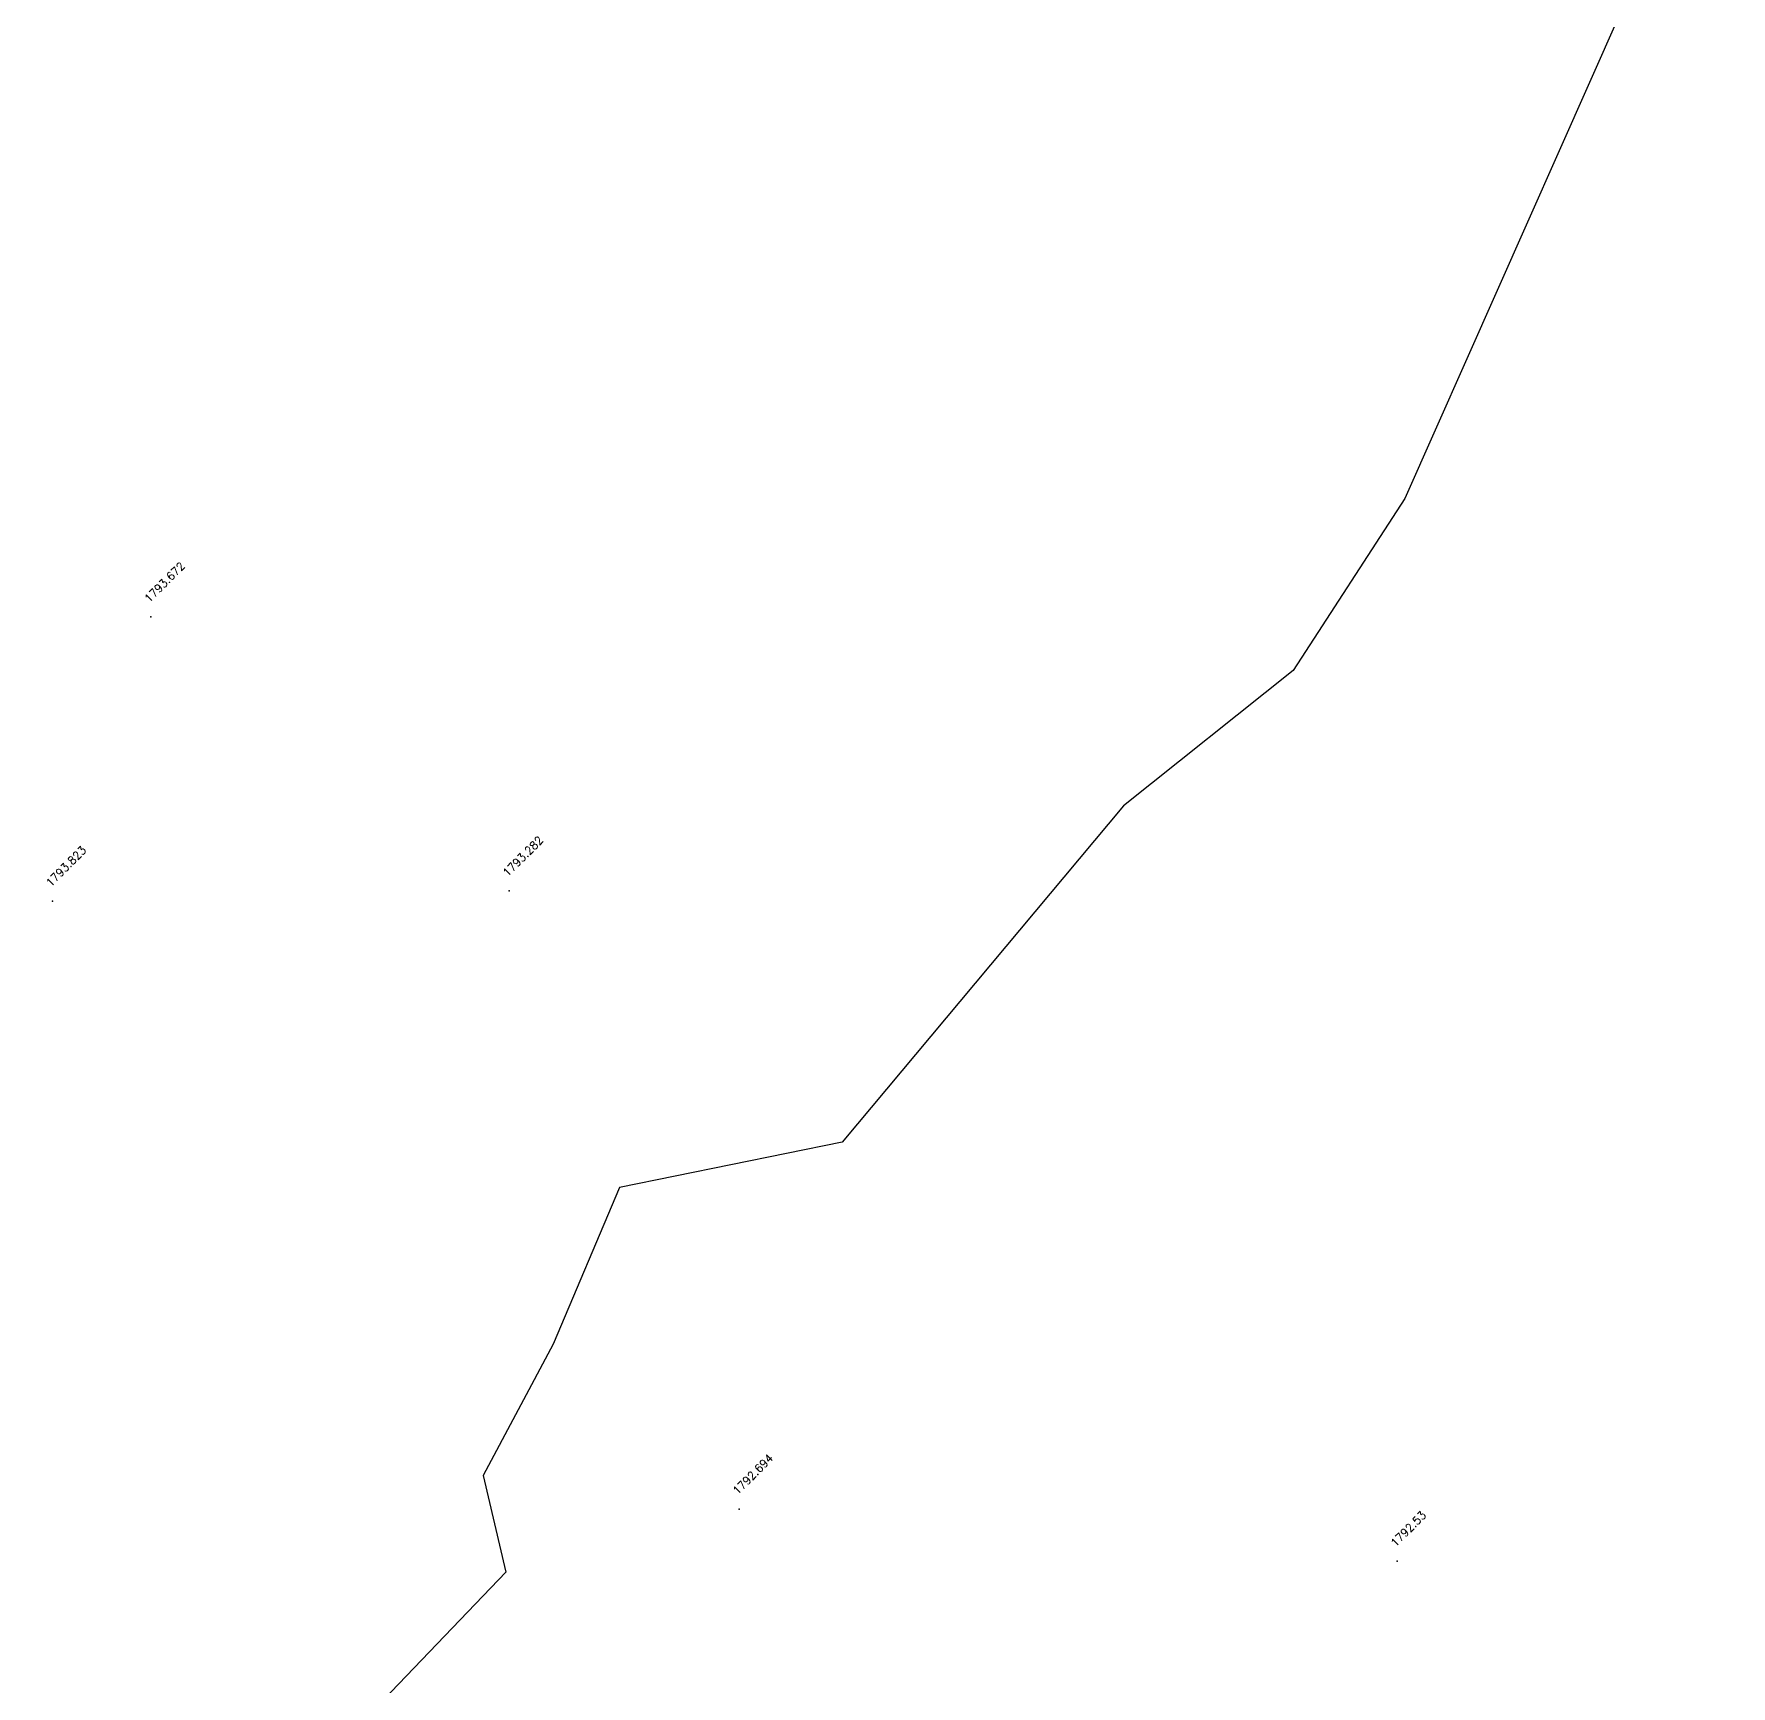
# Model space of a CAD drawing. Header units: inches. Extents: x 9956484 to 9957113, y 272553 to 273016.
# Drawn here: x 9956968.9 to 9957022, y 272653.8 to 272705.4 of the extents above; entities that cross this region are included whole.
import ezdxf
from ezdxf.enums import TextEntityAlignment as Align

# ---------------------------------------------------------------- set-up
doc = ezdxf.new("R2010")
doc.units = ezdxf.units.IN
doc.header["$MEASUREMENT"] = 0
for name, color, linetype in [('Contour', 4, 'Continuous'), ('Points', 7, 'Continuous'), ('Points-ELV', 6, 'Continuous'), ('Points-NUM', 4, 'Continuous'), ('Points-TXT', 3, 'Continuous')]:
    doc.layers.add(name, color=color, linetype=linetype)
doc.styles.add('romans', font='romans.shx')

# ---------------------------------------------------------------- blocks, each defined once
blk = doc.blocks.new('POINTS')
at = {"layer": 'Points'}
blk.add_line((0, 0), (0, 0), dxfattribs=at)
blk.add_point((0, 0), dxfattribs=at)
at = {"layer": 'Points-ELV', "style": 'romans'}
blk.add_attdef('ELEV', text='', height=1, rotation=45, dxfattribs=at).set_placement((0, 0), align=Align.BOTTOM_LEFT)
at = {"layer": 'Points-NUM', "style": 'romans'}
blk.add_attdef('PTNUM', text='', height=1, dxfattribs=at).set_placement((0, 0), align=Align.BOTTOM_RIGHT)
at = {"layer": 'Points-TXT', "style": 'romans'}
blk.add_attdef('DESC', text='', height=1, dxfattribs=at).set_placement((0, 0), align=Align.BOTTOM_RIGHT)

msp = doc.modelspace()

# ---------------------------------------------------------------- linework, layer by layer
at = {"layer": 'Contour', "elevation": 1793}
msp.add_lwpolyline([(9957023.303, 272716.89), (9957011.769, 272690.876), (9957008.274, 272685.499), (9957002.972, 272681.269), (9956994.188, 272670.76), (9956987.231, 272669.351), (9956985.155, 272664.45), (9956982.976, 272660.344), (9956983.683, 272657.331), (9956969.353, 272642.368), (9956963.14, 272636.912), (9956962.454, 272635.775), (9956961.755, 272634.079), (9956956.275, 272616.097), (9956954.392, 272613.509), (9956954.176, 272611.979), (9956931.414, 272603.256), (9956909.145, 272582.814), (9956906.995, 272580.79), (9956886.907, 272565.425)], dxfattribs=at)

# ---------------------------------------------------------------- block references
at = {"layer": 'Points', "linetype": 'Continuous'}
ref = msp.add_blockref('POINTS', (9956972.591, 272687.179, 1793.672), dxfattribs=at)
ref.add_attrib('ELEV', '1793.672', dxfattribs={"layer": 'Points-ELV', "height": 0.25, "rotation": 45, "style": 'romans'}).set_placement((9956972.591, 272687.554, 1793.672), align=Align.BOTTOM_LEFT)
ref = msp.add_blockref('POINTS', (9956969.512, 272678.299, 1793.823), dxfattribs=at)
ref.add_attrib('ELEV', '1793.823', dxfattribs={"layer": 'Points-ELV', "height": 0.25, "rotation": 45, "style": 'romans'}).set_placement((9956969.512, 272678.674, 1793.823), align=Align.BOTTOM_LEFT)
ref = msp.add_blockref('POINTS', (9956983.785, 272678.613, 1793.282), dxfattribs=at)
ref.add_attrib('ELEV', '1793.282', dxfattribs={"layer": 'Points-ELV', "height": 0.25, "rotation": 45, "style": 'romans'}).set_placement((9956983.785, 272678.988, 1793.282), align=Align.BOTTOM_LEFT)
ref = msp.add_blockref('POINTS', (9956990.971, 272659.301, 1792.694), dxfattribs=at)
ref.add_attrib('ELEV', '1792.694', dxfattribs={"layer": 'Points-ELV', "height": 0.25, "rotation": 45, "style": 'romans'}).set_placement((9956990.971, 272659.676, 1792.694), align=Align.BOTTOM_LEFT)
ref = msp.add_blockref('POINTS', (9957011.525, 272657.672, 1792.53), dxfattribs=at)
ref.add_attrib('ELEV', '1792.53', dxfattribs={"layer": 'Points-ELV', "height": 0.25, "rotation": 45, "style": 'romans'}).set_placement((9957011.525, 272658.047, 1792.53), align=Align.BOTTOM_LEFT)

doc.saveas('drawing.dxf')
